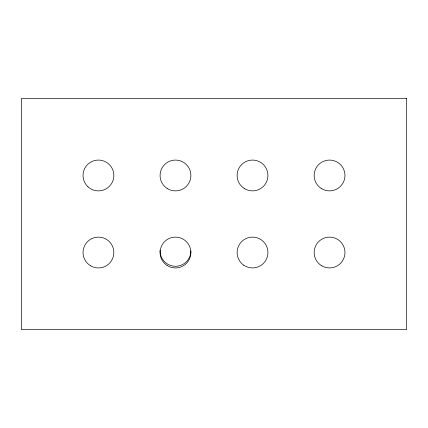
<?xml version="1.0" encoding="UTF-8"?>
<svg xmlns="http://www.w3.org/2000/svg" width="428" height="428" viewBox="0 0 428 428"><rect width="100%" height="100%" fill="white"/><g stroke="black" fill="none" stroke-linecap="round" stroke-linejoin="round"><path stroke-width="0.64" d="M190.888 250.845A15.408 15.408 0 0 1 175.218 266.28A15.408 15.408 0 0 1 160.083 250.327M406.6 98.44L21.4 98.44L21.4 329.56L406.6 329.56L406.6 98.44M321.856 188.823A15.408 15.408 0 0 0 344.968 175.48A15.408 15.408 0 0 0 321.856 162.137A15.408 15.408 0 0 0 321.856 188.823M244.816 188.823A15.408 15.408 0 0 0 267.928 175.48A15.408 15.408 0 0 0 244.816 162.137A15.408 15.408 0 0 0 244.816 188.823M167.776 188.823A15.408 15.408 0 0 0 190.888 175.48A15.408 15.408 0 0 0 167.776 162.137A15.408 15.408 0 0 0 167.776 188.823M88.013 186.822A15.408 15.408 0 0 0 113.479 178.84A15.408 15.408 0 0 0 93.834 160.778A15.408 15.408 0 0 0 88.013 186.822M90.736 265.863A15.408 15.408 0 0 0 113.848 252.52A15.408 15.408 0 0 0 90.736 239.177A15.408 15.408 0 0 0 90.736 265.863M243.725 265.173A15.408 15.408 0 0 0 267.875 253.809A15.408 15.408 0 0 0 245.961 238.578A15.408 15.408 0 0 0 243.725 265.173M321.856 265.863A15.408 15.408 0 0 0 344.968 252.52A15.408 15.408 0 0 0 321.856 239.177A15.408 15.408 0 0 0 321.856 265.863M167.043 265.414A15.408 15.408 0 0 0 190.867 253.376A15.408 15.408 0 0 0 168.53 238.771A15.408 15.408 0 0 0 167.043 265.414"/></g></svg>
